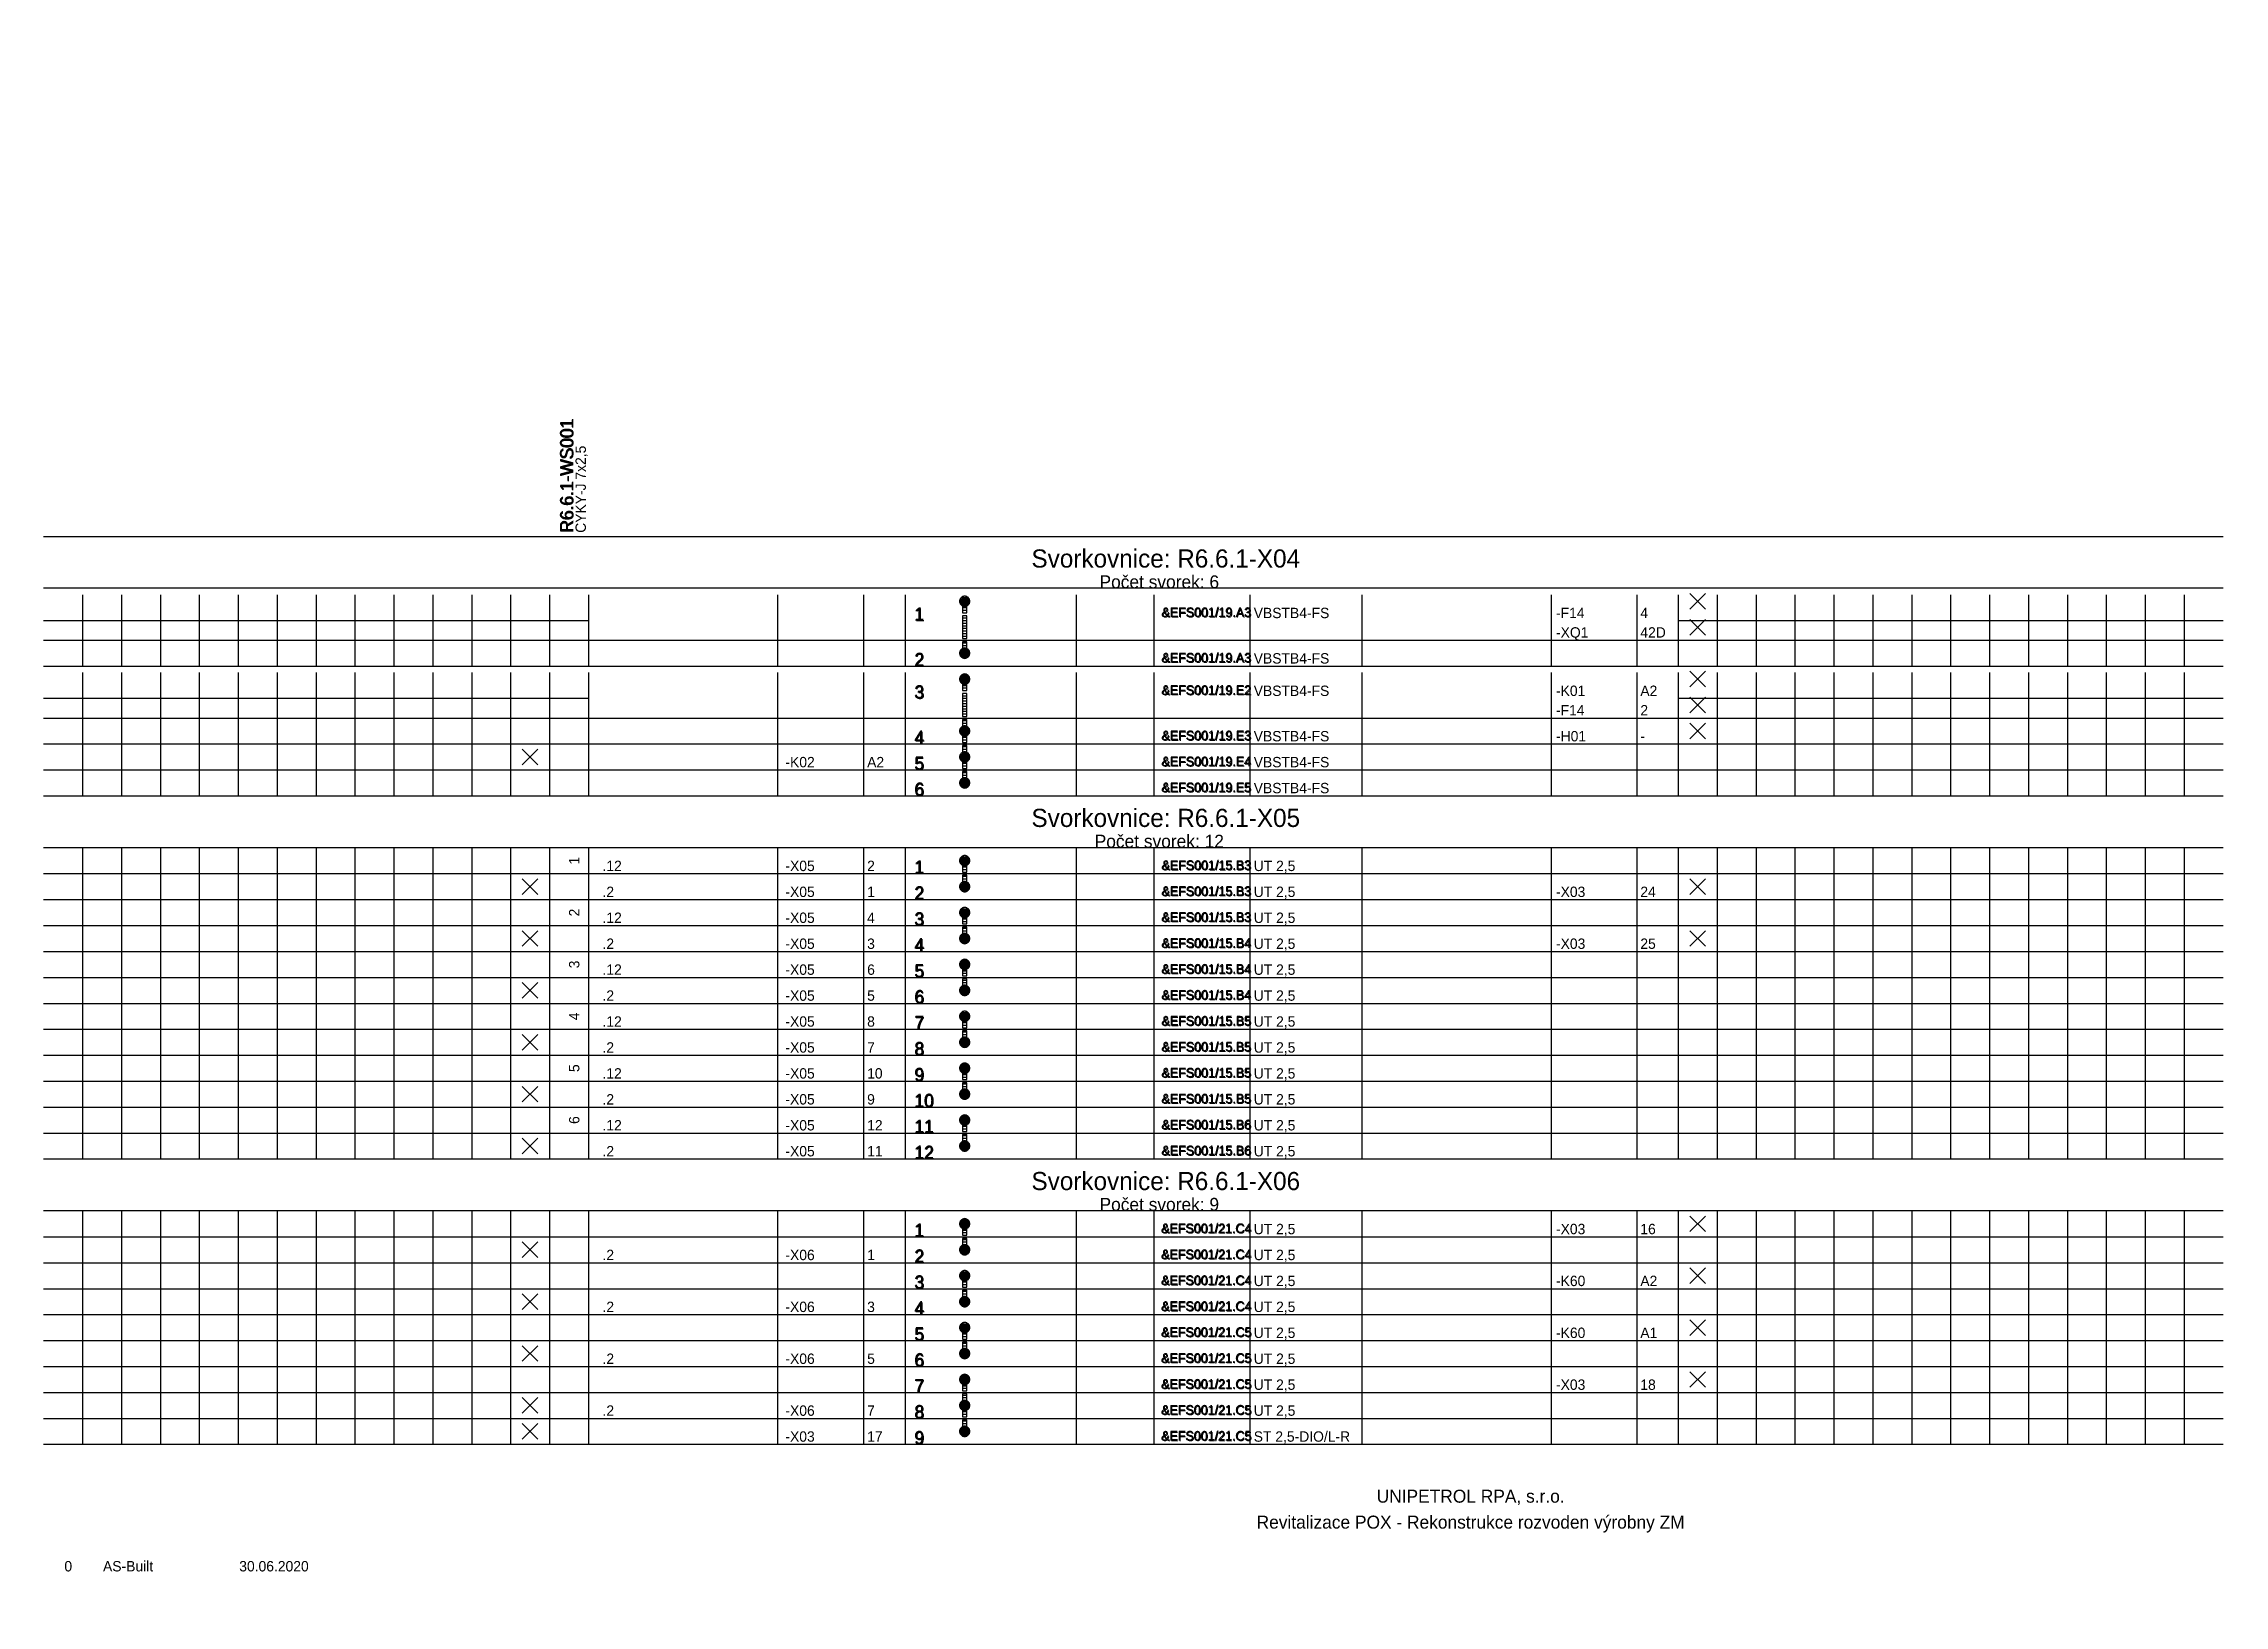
# Model space of a CAD drawing. Extents: x 0 to 420, y -1 to 300.
import ezdxf
from ezdxf.enums import TextEntityAlignment as Align

# ---------------------------------------------------------------- set-up
doc = ezdxf.new("R2010")
doc.units = 0
doc.header["$MEASUREMENT"] = 0
doc.linetypes.add('LTY1', pattern=[0])
for name, color, linetype in [('PEN1', 7, 'LTY1'), ('PEN2', 7, 'LTY1'), ('PEN4', 7, 'LTY1'), ('PEN5', 7, 'LTY1'), ('SYMBOL', 7, 'LTY1')]:
    doc.layers.add(name, color=color, linetype=linetype)
doc.styles.add('NORMSCHRIFT', font='normwin')

# ---------------------------------------------------------------- blocks, each defined once
blk = doc.blocks.new('_SS-BLOK-S')
at = {"layer": 'PEN5', "linetype": 'LTY1'}
for p, q in [((0, -5), (420, -5)), ((420, -15), (0, -15))]:
    blk.add_line(p, q, dxfattribs=at)
at = {"layer": 'PEN1', "style": 'NORMSCHRIFT', "flags": 8}
for tag in ['CODE_1', 'CODE_2', 'CODE_3', 'CODE_4']:
    blk.add_attdef(tag, text='', height=3.5, dxfattribs=at).set_placement((216.25, -11), align=Align.CENTER)
at = {"layer": 'PEN2', "style": 'NORMSCHRIFT', "flags": 8}
blk.add_attdef('CODE_307', text='', height=2.5, dxfattribs=at).set_placement((215, -15), align=Align.CENTER)
at = {"layer": 'PEN4', "style": 'NORMSCHRIFT', "flags": 9}
for tag in ['CODE_558', 'CODE_91']:
    blk.add_attdef(tag, (0, 0), '', height=3.5, dxfattribs=at)
blk = doc.blocks.new('_SS-VETN-S')
at = {"layer": 'PEN1', "linetype": 'LTY1'}
for p, q in [((7.5, 3.75), (7.5, -1.25)), ((15, 3.75), (15, -1.25)), ((22.5, 3.75), (22.5, -1.25)), ((30, 3.75), (30, -1.25)), ((37.5, 3.75), (37.5, -1.25)), ((45, 3.75), (45, -1.25)), ((52.5, 3.75), (52.5, -1.25)), ((60, 3.75), (60, -1.25)), ((67.5, 3.75), (67.5, -1.25)), ((75, 3.75), (75, -1.25)), ((82.5, 3.75), (82.5, -1.25)), ((90, 3.75), (90, -1.25)), ((97.5, 3.75), (97.5, -1.25)), ((141.5, -1.25), (141.5, 3.75)), ((158, 3.75), (158, -1.25)), ((199, 3.75), (199, -1.25)), ((214, -1.25), (214, 3.75)), ((232.5, -1.25), (232.5, 3.75)), ((290.5, 3.75), (290.5, -1.25)), ((307, 3.75), (307, -1.25)), ((322.5, 3.75), (322.5, -1.25)), ((330, 3.75), (330, -1.25)), ((337.5, 3.75), (337.5, -1.25)), ((345, 3.75), (345, -1.25)), ((352.5, 3.75), (352.5, -1.25)), ((360, 3.75), (360, -1.25)), ((367.5, 3.75), (367.5, -1.25)), ((375, 3.75), (375, -1.25)), ((382.5, 3.75), (382.5, -1.25)), ((390, 3.75), (390, -1.25)), ((390, 3.75), (390, -1.25)), ((397.5, 3.75), (397.5, -1.25)), ((405, 3.75), (405, -1.25)), ((412.5, 3.75), (412.5, -1.25)), ((105, -1.25), (0, -1.25)), ((420, -1.25), (315, -1.25))]:
    blk.add_line(p, q, dxfattribs=at)
at = {"layer": 'PEN5', "linetype": 'LTY1'}
for p, q in [((105, 3.75), (105, -1.25)), ((166, 3.75), (166, -1.25)), ((254, 3.75), (254, -1.25)), ((315, 3.75), (315, -1.25))]:
    blk.add_line(p, q, dxfattribs=at)
at = {"layer": 'PEN2', "style": 'NORMSCHRIFT', "flags": 8}
blk.add_attdef('CODE_21', (167.95, -1.35), '', height=2.5, dxfattribs=at)
at = {"layer": 'PEN4', "style": 'NORMSCHRIFT'}
for tag, p, height, flags in [('CODE_63', (0, 0), 3.5, 9), ('CODE_91', (0, 0), 3.5, 9), ('CODE_781', (0, 0), 3.5, 9), ('CODE_782', (0, 0), 3.5, 9), ('CODE_10003', (107.7, -0.75), 2, 8), ('CODE_10001', (107.7, -0.75), 2, 8), ('CODE_10002', (107.7, -0.75), 2, 8), ('CODE_10004', (142.95, -0.75), 2, 8), ('CODE_10021', (158.7, -0.75), 2, 8), ('CODE_41', (233.2, -0.75), 2, 8), ('CODE_11003', (255.95, -0.75), 2, 8), ('CODE_11001', (255.95, -0.75), 2, 8), ('CODE_11002', (255.95, -0.75), 2, 8), ('CODE_11004', (291.45, -0.75), 2, 8), ('CODE_11021', (307.7, -0.75), 2, 8)]:
    blk.add_attdef(tag, p, '', height=height, dxfattribs=dict(at, flags=flags))
at = {"layer": 'PEN4', "style": 'NORMSCHRIFT', "flags": 8}
blk.add_attdef('CODE_40', text='', height=2, dxfattribs=at).set_placement((198.1, -0.85), align=Align.RIGHT)
blk.add_attdef('CODE_10', text='', height=1.8, dxfattribs=at).set_placement((224.2, -0.65), align=Align.CENTER)
blk = doc.blocks.new('_SS-VETA-S')
at = {"layer": 'PEN1', "linetype": 'LTY1'}
for p, q in [((7.5, 5), (7.5, 0)), ((15, 5), (15, 0)), ((22.5, 5), (22.5, 0)), ((30, 5), (30, 0)), ((37.5, 5), (37.5, 0)), ((45, 5), (45, 0)), ((52.5, 5), (52.5, 0)), ((60, 5), (60, 0)), ((67.5, 5), (67.5, 0)), ((75, 5), (75, 0)), ((82.5, 5), (82.5, 0)), ((90, 5), (90, 0)), ((97.5, 5), (97.5, 0)), ((141.5, 0), (141.5, 5)), ((158, 5), (158, 0)), ((199, 5), (199, 0)), ((214, 0), (214, 5)), ((232.5, 0), (232.5, 5)), ((290.5, 5), (290.5, 0)), ((307, 5), (307, 0)), ((322.5, 5), (322.5, 0)), ((330, 5), (330, 0)), ((337.5, 5), (337.5, 0)), ((345, 5), (345, 0)), ((352.5, 5), (352.5, 0)), ((360, 5), (360, 0)), ((367.5, 5), (367.5, 0)), ((375, 5), (375, 0)), ((382.5, 5), (382.5, 0)), ((390, 5), (390, 0)), ((390, 5), (390, 0)), ((397.5, 5), (397.5, 0)), ((405, 5), (405, 0)), ((412.5, 5), (412.5, 0)), ((0, 0), (420, 0))]:
    blk.add_line(p, q, dxfattribs=at)
at = {"layer": 'PEN5', "linetype": 'LTY1'}
for p, q in [((105, 5), (105, 0)), ((166, 5), (166, 0)), ((254, 5), (254, 0)), ((315, 5), (315, 0))]:
    blk.add_line(p, q, dxfattribs=at)
at = {"layer": 'PEN2', "style": 'NORMSCHRIFT', "flags": 8}
blk.add_attdef('CODE_21', (167.95, -0.1), '', height=2.5, dxfattribs=at)
at = {"layer": 'PEN4', "style": 'NORMSCHRIFT'}
for tag, p, height, flags in [('CODE_63', (0, 0), 3.5, 9), ('CODE_91', (0, 0), 3.5, 9), ('CODE_781', (0, 0), 3.5, 9), ('CODE_782', (0, 0), 3.5, 9), ('CODE_10003', (107.7, 0.5), 2, 8), ('CODE_10001', (107.7, 0.5), 2, 8), ('CODE_10002', (107.7, 0.5), 2, 8), ('CODE_10004', (142.95, 0.5), 2, 8), ('CODE_10021', (158.7, 0.5), 2, 8), ('CODE_41', (233.2, 0.5), 2, 8), ('CODE_11003', (255.95, 0.5), 2, 8), ('CODE_11001', (255.95, 0.5), 2, 8), ('CODE_11002', (255.95, 0.5), 2, 8), ('CODE_11004', (291.45, 0.5), 2, 8), ('CODE_11021', (307.7, 0.5), 2, 8)]:
    blk.add_attdef(tag, p, '', height=height, dxfattribs=dict(at, flags=flags))
at = {"layer": 'PEN4', "style": 'NORMSCHRIFT', "flags": 8}
blk.add_attdef('CODE_45', text='', height=2, dxfattribs=at).set_placement((198.1, 0.4), align=Align.RIGHT)
blk.add_attdef('CODE_10', text='', height=1.8, dxfattribs=at).set_placement((224.2, 0.6), align=Align.CENTER)
blk = doc.blocks.new('_SS-MUST3-S')
at = {"layer": 'PEN1', "linetype": 'LTY1'}
for p, q in [((-0.975, 0.075), (-1, 0)), ((-1, 0), (-0.975, -0.075)), ((-1, 0), (1, 0)), ((-0.95, 0.25), (-0.975, 0.15)), ((-0.975, 0.15), (-0.975, 0.075)), ((-0.925, 0.325), (-0.95, 0.25)), ((-0.95, 0.25), (0.95, 0.25)), ((-0.9, 0.4), (-0.925, 0.325)), ((-0.85, 0.5), (-0.9, 0.4)), ((-0.8, 0.55), (-0.85, 0.5)), ((-0.85, 0.5), (0.85, 0.5)), ((-0.75, 0.625), (-0.8, 0.55)), ((-0.7, 0.7), (-0.75, 0.625)), ((-0.625, 0.75), (-0.7, 0.7)), ((-0.55, 0.8), (-0.625, 0.75)), ((-0.625, 0.75), (0.625, 0.75)), ((-0.5, 0.85), (-0.55, 0.8)), ((-0.4, 0.9), (-0.5, 0.85)), ((-0.325, 0.925), (-0.4, 0.9)), ((-0.4, 0), (-0.4, -2.2)), ((0.4, 0), (-0.4, 0)), ((-0.25, 0.95), (-0.325, 0.925)), ((-0.15, 0.975), (-0.25, 0.95)), ((-0.075, 0.975), (-0.15, 0.975)), ((0, 1), (-0.075, 0.975)), ((0.075, 0.975), (0, 1)), ((0.15, 0.975), (0.075, 0.975)), ((0.25, 0.95), (0.15, 0.975)), ((0.325, 0.925), (0.25, 0.95)), ((0.4, 0.9), (0.325, 0.925)), ((0.5, 0.85), (0.4, 0.9)), ((0.4, -2.2), (0.4, 0)), ((0.55, 0.8), (0.5, 0.85)), ((0.625, 0.75), (0.55, 0.8)), ((0.7, 0.7), (0.625, 0.75)), ((0.75, 0.625), (0.7, 0.7)), ((0.8, 0.55), (0.75, 0.625)), ((0.85, 0.5), (0.8, 0.55)), ((0.9, 0.4), (0.85, 0.5)), ((0.925, 0.325), (0.9, 0.4)), ((0.95, 0.25), (0.925, 0.325)), ((0.975, 0.15), (0.95, 0.25)), ((0.975, 0.075), (0.975, 0.15)), ((1, 0), (0.975, 0.075)), ((0.975, -0.075), (1, 0)), ((-0.975, -0.075), (-0.975, -0.15)), ((-0.975, -0.15), (-0.95, -0.25)), ((-0.95, -0.25), (-0.925, -0.325)), ((-0.95, -0.25), (0.95, -0.25)), ((-0.925, -0.325), (-0.9, -0.4)), ((-0.9, -0.4), (-0.85, -0.5)), ((-0.85, -0.5), (-0.8, -0.55)), ((-0.85, -0.5), (0.85, -0.5)), ((-0.8, -0.55), (-0.75, -0.625)), ((-0.75, -0.625), (-0.7, -0.7)), ((-0.7, -0.7), (-0.625, -0.75)), ((-0.625, -0.75), (-0.55, -0.8)), ((-0.625, -0.75), (0.625, -0.75)), ((-0.55, -0.8), (-0.5, -0.85)), ((-0.5, -0.85), (-0.4, -0.9)), ((-0.4, -0.2), (0.4, -0.2)), ((-0.4, -0.7), (0.4, -0.7)), ((-0.4, -0.9), (-0.325, -0.925)), ((-0.4, -1.2), (0.4, -1.2)), ((-0.4, -1.7), (0.4, -1.7)), ((-0.4, -2.2), (0.4, -2.2)), ((-0.4, -2.2), (0.4, -2.2)), ((-0.325, -0.925), (-0.25, -0.95)), ((-0.25, -0.95), (-0.15, -0.975)), ((-0.15, -0.975), (-0.075, -0.975)), ((-0.075, -0.975), (0, -1)), ((0, -1), (0.075, -0.975)), ((0.075, -0.975), (0.15, -0.975)), ((0.15, -0.975), (0.25, -0.95)), ((0.25, -0.95), (0.325, -0.925)), ((0.325, -0.925), (0.4, -0.9)), ((0.4, -0.9), (0.5, -0.85)), ((0.5, -0.85), (0.55, -0.8)), ((0.55, -0.8), (0.625, -0.75)), ((0.625, -0.75), (0.7, -0.7)), ((0.7, -0.7), (0.75, -0.625)), ((0.75, -0.625), (0.8, -0.55)), ((0.8, -0.55), (0.85, -0.5)), ((0.85, -0.5), (0.9, -0.4)), ((0.9, -0.4), (0.925, -0.325)), ((0.925, -0.325), (0.95, -0.25)), ((0.95, -0.25), (0.975, -0.15)), ((0.975, -0.15), (0.975, -0.075))]:
    blk.add_line(p, q, dxfattribs=at)
blk = doc.blocks.new('_SS-MUST2-S')
at = {"layer": 'PEN1', "linetype": 'LTY1'}
for p, q in [((-0.4, 2.2), (-0.4, -2.2)), ((0.4, 2.2), (-0.4, 2.2)), ((-0.4, 1.8), (0.4, 1.8)), ((-0.4, 1.3), (0.4, 1.3)), ((-0.4, 0.8), (0.4, 0.8)), ((-0.4, 0.3), (0.4, 0.3)), ((0.4, -2.2), (0.4, 2.2)), ((-0.4, -0.2), (0.4, -0.2)), ((-0.4, -0.7), (0.4, -0.7)), ((-0.4, -1.2), (0.4, -1.2)), ((-0.4, -1.7), (0.4, -1.7)), ((-0.4, -2.2), (0.4, -2.2)), ((-0.4, -2.2), (0.4, -2.2))]:
    blk.add_line(p, q, dxfattribs=at)
blk = doc.blocks.new('_SS-MUST1-S')
at = {"layer": 'PEN1', "linetype": 'LTY1'}
for p, q in [((-0.975, 0.075), (-1, 0)), ((-1, 0), (-0.975, -0.075)), ((-1, 0), (1, 0)), ((-0.95, 0.25), (-0.975, 0.15)), ((-0.975, 0.15), (-0.975, 0.075)), ((-0.925, 0.325), (-0.95, 0.25)), ((-0.95, 0.25), (0.95, 0.25)), ((-0.9, 0.4), (-0.925, 0.325)), ((-0.85, 0.5), (-0.9, 0.4)), ((-0.8, 0.55), (-0.85, 0.5)), ((-0.85, 0.5), (0.85, 0.5)), ((-0.75, 0.625), (-0.8, 0.55)), ((-0.7, 0.7), (-0.75, 0.625)), ((-0.625, 0.75), (-0.7, 0.7)), ((-0.55, 0.8), (-0.625, 0.75)), ((-0.625, 0.75), (0.625, 0.75)), ((-0.5, 0.85), (-0.55, 0.8)), ((-0.4, 0.9), (-0.5, 0.85)), ((-0.4, 2.2), (-0.4, 0)), ((0.4, 2.2), (-0.4, 2.2)), ((-0.4, 2), (0.4, 2)), ((-0.4, 1.5), (0.4, 1.5)), ((-0.4, 1), (0.4, 1)), ((-0.325, 0.925), (-0.4, 0.9)), ((-0.4, 0.5), (0.4, 0.5)), ((-0.4, 0), (0.4, 0)), ((-0.4, 0), (0.4, 0)), ((-0.25, 0.95), (-0.325, 0.925)), ((-0.15, 0.975), (-0.25, 0.95)), ((-0.075, 0.975), (-0.15, 0.975)), ((0, 1), (-0.075, 0.975)), ((0.075, 0.975), (0, 1)), ((0.15, 0.975), (0.075, 0.975)), ((0.25, 0.95), (0.15, 0.975)), ((0.325, 0.925), (0.25, 0.95)), ((0.4, 0.9), (0.325, 0.925)), ((0.4, 0), (0.4, 2.2)), ((0.5, 0.85), (0.4, 0.9)), ((0.55, 0.8), (0.5, 0.85)), ((0.625, 0.75), (0.55, 0.8)), ((0.7, 0.7), (0.625, 0.75)), ((0.75, 0.625), (0.7, 0.7)), ((0.8, 0.55), (0.75, 0.625)), ((0.85, 0.5), (0.8, 0.55)), ((0.9, 0.4), (0.85, 0.5)), ((0.925, 0.325), (0.9, 0.4)), ((0.95, 0.25), (0.925, 0.325)), ((0.975, 0.15), (0.95, 0.25)), ((0.975, 0.075), (0.975, 0.15)), ((1, 0), (0.975, 0.075)), ((0.975, -0.075), (1, 0)), ((-0.975, -0.075), (-0.975, -0.15)), ((-0.975, -0.15), (-0.95, -0.25)), ((-0.95, -0.25), (-0.925, -0.325)), ((-0.95, -0.25), (0.95, -0.25)), ((-0.925, -0.325), (-0.9, -0.4)), ((-0.9, -0.4), (-0.85, -0.5)), ((-0.85, -0.5), (-0.8, -0.55)), ((-0.85, -0.5), (0.85, -0.5)), ((-0.8, -0.55), (-0.75, -0.625)), ((-0.75, -0.625), (-0.7, -0.7)), ((-0.7, -0.7), (-0.625, -0.75)), ((-0.625, -0.75), (-0.55, -0.8)), ((-0.625, -0.75), (0.625, -0.75)), ((-0.55, -0.8), (-0.5, -0.85)), ((-0.5, -0.85), (-0.4, -0.9)), ((-0.4, -0.9), (-0.325, -0.925)), ((-0.325, -0.925), (-0.25, -0.95)), ((-0.25, -0.95), (-0.15, -0.975)), ((-0.15, -0.975), (-0.075, -0.975)), ((-0.075, -0.975), (0, -1)), ((0, -1), (0.075, -0.975)), ((0.075, -0.975), (0.15, -0.975)), ((0.15, -0.975), (0.25, -0.95)), ((0.25, -0.95), (0.325, -0.925)), ((0.325, -0.925), (0.4, -0.9)), ((0.4, -0.9), (0.5, -0.85)), ((0.5, -0.85), (0.55, -0.8)), ((0.55, -0.8), (0.625, -0.75)), ((0.625, -0.75), (0.7, -0.7)), ((0.7, -0.7), (0.75, -0.625)), ((0.75, -0.625), (0.8, -0.55)), ((0.8, -0.55), (0.85, -0.5)), ((0.85, -0.5), (0.9, -0.4)), ((0.9, -0.4), (0.925, -0.325)), ((0.925, -0.325), (0.95, -0.25)), ((0.95, -0.25), (0.975, -0.15)), ((0.975, -0.15), (0.975, -0.075))]:
    blk.add_line(p, q, dxfattribs=at)
blk = doc.blocks.new('_SS-NEOZN-S')
at = {"layer": 'PEN2', "linetype": 'LTY1'}
for p, q in [((-4, 1), (-1, 4)), ((-4, 4), (-1, 1))]:
    blk.add_line(p, q, dxfattribs=at)
blk = doc.blocks.new('_SS-OZN-S')
at = {"layer": 'PEN4', "style": 'NORMSCHRIFT', "flags": 8}
blk.add_attdef('CODE_362', text='', height=2, rotation=90, dxfattribs=at).set_placement((-0.5, 2.5), align=Align.CENTER)
blk = doc.blocks.new('_SS-KAB-S')
at = {"layer": 'PEN2', "style": 'NORMSCHRIFT', "flags": 8}
blk.add_attdef('CODE_365', (-2.9, -9.35), '', height=2.5, rotation=90, dxfattribs=at)
at = {"layer": 'PEN4', "style": 'NORMSCHRIFT', "flags": 8}
blk.add_attdef('CODE_1003', (-0.5, -9.3), '', height=2, rotation=90, dxfattribs=at)
at = {"layer": 'PEN4', "style": 'NORMSCHRIFT', "flags": 9}
for tag in ['CODE_367', 'CODE_372', 'CODE_373']:
    blk.add_attdef(tag, (0, 0), '', height=3.5, dxfattribs=at)
blk = doc.blocks.new('_9-REV')
at = {"layer": 'PEN4', "style": 'NORMSCHRIFT', "flags": 8}
blk.add_attdef('CODE_12778', text='', height=2, dxfattribs=at).set_placement((-0.25, 0.5), align=Align.CENTER)
at = {"layer": 'PEN4', "style": 'NORMSCHRIFT'}
for tag, p, height, flags in [('CODE_5902', (0, 0), 3.5, 9), ('CODE_12783', (6.45, 0.5), 2, 8), ('CODE_12782', (32.7, 0.5), 2, 8)]:
    blk.add_attdef(tag, p, '', height=height, dxfattribs=dict(at, flags=flags))

msp = doc.modelspace()

# ---------------------------------------------------------------- block references
at = {"layer": 'SYMBOL'}
for name, p, values in [('_SS-KAB-S', (105, 215), {'CODE_365': 'R6.6.1-WS001', 'CODE_1003': 'CYKY-J 7x2,5'}), ('_SS-VETN-S', (0, 190), {'CODE_21': '1', 'CODE_10': '&EFS001/19.A3', 'CODE_11004': '-F14', 'CODE_11021': '4', 'CODE_41': 'VBSTB4-FS'}), ('_SS-VETA-S', (0, 185), {'CODE_11004': '-XQ1', 'CODE_11021': '42D'}), ('_SS-VETA-S', (0, 180), {'CODE_21': '2', 'CODE_10': '&EFS001/19.A3', 'CODE_41': 'VBSTB4-FS'}), ('_SS-VETN-S', (0, 175), {'CODE_21': '3', 'CODE_10': '&EFS001/19.E2', 'CODE_11004': '-K01', 'CODE_11021': 'A2', 'CODE_41': 'VBSTB4-FS'}), ('_SS-VETA-S', (0, 170), {'CODE_11004': '-F14', 'CODE_11021': '2'}), ('_SS-VETA-S', (0, 165), {'CODE_21': '4', 'CODE_10': '&EFS001/19.E3', 'CODE_11004': '-H01', 'CODE_11021': '-', 'CODE_41': 'VBSTB4-FS'}), ('_SS-VETA-S', (0, 160), {'CODE_21': '5', 'CODE_10': '&EFS001/19.E4', 'CODE_10004': '-K02', 'CODE_10021': 'A2', 'CODE_41': 'VBSTB4-FS'}), ('_SS-VETA-S', (0, 155), {'CODE_21': '6', 'CODE_10': '&EFS001/19.E5', 'CODE_41': 'VBSTB4-FS'}), ('_SS-VETA-S', (0, 140), {'CODE_21': '1', 'CODE_10': '&EFS001/15.B3', 'CODE_10004': '-X05', 'CODE_10021': '2', 'CODE_41': 'UT 2,5'}), ('_SS-OZN-S', (103.75, 140), {'CODE_362': '1'}), ('_SS-VETA-S', (0, 135), {'CODE_21': '2', 'CODE_10': '&EFS001/15.B3', 'CODE_10004': '-X05', 'CODE_10021': '1', 'CODE_11004': '-X03', 'CODE_11021': '24', 'CODE_41': 'UT 2,5'}), ('_SS-VETA-S', (0, 130), {'CODE_21': '3', 'CODE_10': '&EFS001/15.B3', 'CODE_10004': '-X05', 'CODE_10021': '4', 'CODE_41': 'UT 2,5'}), ('_SS-OZN-S', (103.75, 130), {'CODE_362': '2'}), ('_SS-VETA-S', (0, 125), {'CODE_21': '4', 'CODE_10': '&EFS001/15.B4', 'CODE_10004': '-X05', 'CODE_10021': '3', 'CODE_11004': '-X03', 'CODE_11021': '25', 'CODE_41': 'UT 2,5'}), ('_SS-VETA-S', (0, 120), {'CODE_21': '5', 'CODE_10': '&EFS001/15.B4', 'CODE_10004': '-X05', 'CODE_10021': '6', 'CODE_41': 'UT 2,5'}), ('_SS-OZN-S', (103.75, 120), {'CODE_362': '3'}), ('_SS-VETA-S', (0, 115), {'CODE_21': '6', 'CODE_10': '&EFS001/15.B4', 'CODE_10004': '-X05', 'CODE_10021': '5', 'CODE_41': 'UT 2,5'}), ('_SS-VETA-S', (0, 110), {'CODE_21': '7', 'CODE_10': '&EFS001/15.B5', 'CODE_10004': '-X05', 'CODE_10021': '8', 'CODE_41': 'UT 2,5'}), ('_SS-VETA-S', (0, 105), {'CODE_21': '8', 'CODE_10': '&EFS001/15.B5', 'CODE_10004': '-X05', 'CODE_10021': '7', 'CODE_41': 'UT 2,5'}), ('_SS-OZN-S', (103.75, 110), {'CODE_362': '4'}), ('_SS-VETA-S', (0, 100), {'CODE_21': '9', 'CODE_10': '&EFS001/15.B5', 'CODE_10004': '-X05', 'CODE_10021': '10', 'CODE_41': 'UT 2,5'}), ('_SS-OZN-S', (103.75, 100), {'CODE_362': '5'}), ('_SS-VETA-S', (0, 95), {'CODE_21': '10', 'CODE_10': '&EFS001/15.B5', 'CODE_10004': '-X05', 'CODE_10021': '9', 'CODE_41': 'UT 2,5'}), ('_SS-VETA-S', (0, 90), {'CODE_21': '11', 'CODE_10': '&EFS001/15.B6', 'CODE_10004': '-X05', 'CODE_10021': '12', 'CODE_41': 'UT 2,5'}), ('_SS-OZN-S', (103.75, 90), {'CODE_362': '6'}), ('_SS-VETA-S', (0, 85), {'CODE_21': '12', 'CODE_10': '&EFS001/15.B6', 'CODE_10004': '-X05', 'CODE_10021': '11', 'CODE_41': 'UT 2,5'}), ('_SS-VETA-S', (0, 70), {'CODE_21': '1', 'CODE_10': '&EFS001/21.C4', 'CODE_11004': '-X03', 'CODE_11021': '16', 'CODE_41': 'UT 2,5'}), ('_SS-VETA-S', (0, 65), {'CODE_21': '2', 'CODE_10': '&EFS001/21.C4', 'CODE_10004': '-X06', 'CODE_10021': '1', 'CODE_41': 'UT 2,5'}), ('_SS-VETA-S', (0, 60), {'CODE_21': '3', 'CODE_10': '&EFS001/21.C4', 'CODE_11004': '-K60', 'CODE_11021': 'A2', 'CODE_41': 'UT 2,5'}), ('_SS-VETA-S', (0, 55), {'CODE_21': '4', 'CODE_10': '&EFS001/21.C4', 'CODE_10004': '-X06', 'CODE_10021': '3', 'CODE_41': 'UT 2,5'}), ('_SS-VETA-S', (0, 50), {'CODE_21': '5', 'CODE_10': '&EFS001/21.C5', 'CODE_11004': '-K60', 'CODE_11021': 'A1', 'CODE_41': 'UT 2,5'}), ('_SS-VETA-S', (0, 45), {'CODE_21': '6', 'CODE_10': '&EFS001/21.C5', 'CODE_10004': '-X06', 'CODE_10021': '5', 'CODE_41': 'UT 2,5'}), ('_SS-VETA-S', (0, 40), {'CODE_21': '7', 'CODE_10': '&EFS001/21.C5', 'CODE_11004': '-X03', 'CODE_11021': '18', 'CODE_41': 'UT 2,5'}), ('_SS-VETA-S', (0, 35), {'CODE_21': '8', 'CODE_10': '&EFS001/21.C5', 'CODE_10004': '-X06', 'CODE_10021': '7', 'CODE_41': 'UT 2,5'}), ('_SS-VETA-S', (0, 30), {'CODE_21': '9', 'CODE_10': '&EFS001/21.C5', 'CODE_10004': '-X03', 'CODE_10021': '17', 'CODE_41': 'ST 2,5-DIO/L-R'}), ('_9-REV', (5, 5), {'CODE_12778': '0', 'CODE_12783': 'AS-Built', 'CODE_12782': '30.06.2020'})]:
    msp.add_blockref(name, p, dxfattribs=at).add_auto_attribs(values)
for name, p in [('_SS-BLOK-S', (0, 210)), ('_SS-MUST3-S', (177.5, 192.5)), ('_SS-NEOZN-S', (321.25, 190)), ('_SS-MUST2-S', (177.5, 187.5)), ('_SS-NEOZN-S', (321.25, 185)), ('_SS-MUST1-S', (177.5, 182.5)), ('_SS-MUST3-S', (177.5, 177.5)), ('_SS-NEOZN-S', (321.25, 175)), ('_SS-MUST2-S', (177.5, 172.5)), ('_SS-NEOZN-S', (321.25, 170)), ('_SS-MUST1-S', (177.5, 167.5)), ('_SS-MUST3-S', (177.5, 167.5)), ('_SS-NEOZN-S', (321.25, 165)), ('_SS-NEOZN-S', (96.25, 160)), ('_SS-MUST1-S', (177.5, 162.5)), ('_SS-MUST3-S', (177.5, 162.5)), ('_SS-MUST1-S', (177.5, 157.5)), ('_SS-BLOK-S', (0, 160)), ('_SS-MUST3-S', (177.5, 142.5)), ('_SS-NEOZN-S', (96.25, 135)), ('_SS-MUST1-S', (177.5, 137.5)), ('_SS-NEOZN-S', (321.25, 135)), ('_SS-MUST3-S', (177.5, 132.5)), ('_SS-NEOZN-S', (96.25, 125)), ('_SS-MUST1-S', (177.5, 127.5)), ('_SS-NEOZN-S', (321.25, 125)), ('_SS-MUST3-S', (177.5, 122.5)), ('_SS-NEOZN-S', (96.25, 115)), ('_SS-MUST1-S', (177.5, 117.5)), ('_SS-MUST3-S', (177.5, 112.5)), ('_SS-MUST1-S', (177.5, 107.5)), ('_SS-NEOZN-S', (96.25, 105)), ('_SS-MUST3-S', (177.5, 102.5)), ('_SS-NEOZN-S', (96.25, 95)), ('_SS-MUST1-S', (177.5, 97.5)), ('_SS-MUST3-S', (177.5, 92.5)), ('_SS-NEOZN-S', (96.25, 85)), ('_SS-MUST1-S', (177.5, 87.5)), ('_SS-BLOK-S', (0, 90)), ('_SS-MUST3-S', (177.5, 72.5)), ('_SS-NEOZN-S', (321.25, 70)), ('_SS-NEOZN-S', (96.25, 65)), ('_SS-MUST1-S', (177.5, 67.5)), ('_SS-MUST3-S', (177.5, 62.5)), ('_SS-NEOZN-S', (321.25, 60)), ('_SS-NEOZN-S', (96.25, 55)), ('_SS-MUST1-S', (177.5, 57.5)), ('_SS-MUST3-S', (177.5, 52.5)), ('_SS-NEOZN-S', (321.25, 50)), ('_SS-NEOZN-S', (96.25, 45)), ('_SS-MUST1-S', (177.5, 47.5)), ('_SS-MUST3-S', (177.5, 42.5)), ('_SS-NEOZN-S', (321.25, 40)), ('_SS-NEOZN-S', (96.25, 35)), ('_SS-MUST1-S', (177.5, 37.5)), ('_SS-MUST3-S', (177.5, 37.5)), ('_SS-NEOZN-S', (96.25, 30)), ('_SS-MUST1-S', (177.5, 32.5))]:
    msp.add_blockref(name, p, dxfattribs=at)

# ---------------------------------------------------------------- texts
at = {"layer": 'PEN1', "style": 'NORMSCHRIFT'}
for s, p in [('Svorkovnice: R6.6.1-X04', (216.25, 199)), ('Svorkovnice: R6.6.1-X05', (216.25, 149)), ('Svorkovnice: R6.6.1-X06', (216.25, 79))]:
    msp.add_text(s, height=3.5, dxfattribs=at).set_placement(p, align=Align.CENTER)
at = {"layer": 'PEN2', "style": 'NORMSCHRIFT'}
for p in [(102, 205.75), (102.1, 205.85)]:
    msp.add_text('R6.6.1-WS001', height=2.5, rotation=90, dxfattribs=at).set_placement(p)
for s, p in [('Počet svorek: 6', (215, 195)), ('Počet svorek: 12', (215, 145)), ('Počet svorek: 9', (215, 75)), ('UNIPETROL RPA, s.r.o.', (275, 18.75)), ('Revitalizace POX - Rekonstrukce rozvoden výrobny ZM', (275, 13.75))]:
    msp.add_text(s, height=2.5, dxfattribs=at).set_placement(p, align=Align.CENTER)
for s, p in [('1', (167.75, 188.75)), ('1', (167.85, 188.85)), ('2', (167.75, 180)), ('2', (167.85, 180.1)), ('3', (167.75, 173.75)), ('3', (167.85, 173.85)), ('4', (167.75, 165)), ('4', (167.85, 165.1)), ('5', (167.75, 160)), ('5', (167.85, 160.1)), ('6', (167.75, 155)), ('6', (167.85, 155.1)), ('1', (167.75, 140)), ('1', (167.85, 140.1)), ('2', (167.75, 135)), ('2', (167.85, 135.1)), ('3', (167.75, 130)), ('3', (167.85, 130.1)), ('4', (167.75, 125)), ('4', (167.85, 125.1)), ('5', (167.75, 120)), ('5', (167.85, 120.1)), ('6', (167.75, 115)), ('6', (167.85, 115.1)), ('7', (167.75, 110)), ('7', (167.85, 110.1)), ('8', (167.75, 105)), ('8', (167.85, 105.1)), ('9', (167.75, 100)), ('9', (167.85, 100.1)), ('10', (167.75, 95)), ('10', (167.85, 95.1)), ('11', (167.75, 90)), ('11', (167.85, 90.1)), ('12', (167.75, 85)), ('12', (167.85, 85.1)), ('1', (167.75, 70)), ('1', (167.85, 70.1)), ('2', (167.75, 65)), ('2', (167.85, 65.1)), ('3', (167.75, 60)), ('3', (167.85, 60.1)), ('4', (167.75, 55)), ('4', (167.85, 55.1)), ('5', (167.75, 50)), ('5', (167.85, 50.1)), ('6', (167.75, 45)), ('6', (167.85, 45.1)), ('7', (167.75, 40)), ('7', (167.85, 40.1)), ('8', (167.75, 35)), ('8', (167.85, 35.1)), ('9', (167.75, 30)), ('9', (167.85, 30.1))]:
    msp.add_text(s, height=2.5, dxfattribs=at).set_placement(p)
at = {"layer": 'PEN4', "style": 'NORMSCHRIFT'}
for s, p in [('&EFS001/19.A3', (224, 189.45)), ('&EFS001/19.A3', (224.1, 189.55)), ('&EFS001/19.A3', (224, 180.7)), ('&EFS001/19.A3', (224.1, 180.8)), ('&EFS001/19.E2', (224, 174.45)), ('&EFS001/19.E2', (224.1, 174.55)), ('&EFS001/19.E3', (224, 165.7)), ('&EFS001/19.E3', (224.1, 165.8)), ('&EFS001/19.E4', (224, 160.7)), ('&EFS001/19.E4', (224.1, 160.8)), ('&EFS001/19.E5', (224, 155.7)), ('&EFS001/19.E5', (224.1, 155.8)), ('&EFS001/15.B3', (224, 140.7)), ('&EFS001/15.B3', (224.1, 140.8)), ('&EFS001/15.B3', (224, 135.7)), ('&EFS001/15.B3', (224.1, 135.8)), ('&EFS001/15.B3', (224, 130.7)), ('&EFS001/15.B3', (224.1, 130.8)), ('&EFS001/15.B4', (224, 125.7)), ('&EFS001/15.B4', (224.1, 125.8)), ('&EFS001/15.B4', (224, 120.7)), ('&EFS001/15.B4', (224.1, 120.8)), ('&EFS001/15.B4', (224.1, 115.8)), ('&EFS001/15.B4', (224, 115.7)), ('&EFS001/15.B5', (224, 110.7)), ('&EFS001/15.B5', (224.1, 110.8)), ('&EFS001/15.B5', (224, 105.7)), ('&EFS001/15.B5', (224.1, 105.8)), ('&EFS001/15.B5', (224, 100.7)), ('&EFS001/15.B5', (224.1, 100.8)), ('&EFS001/15.B5', (224, 95.7)), ('&EFS001/15.B5', (224.1, 95.8)), ('&EFS001/15.B6', (224, 90.7)), ('&EFS001/15.B6', (224.1, 90.8)), ('&EFS001/15.B6', (224, 85.7)), ('&EFS001/15.B6', (224.1, 85.8)), ('&EFS001/21.C4', (224, 70.7)), ('&EFS001/21.C4', (224.1, 70.8)), ('&EFS001/21.C4', (224, 65.7)), ('&EFS001/21.C4', (224.1, 65.8)), ('&EFS001/21.C4', (224, 60.7)), ('&EFS001/21.C4', (224.1, 60.8)), ('&EFS001/21.C4', (224, 55.7)), ('&EFS001/21.C4', (224.1, 55.8)), ('&EFS001/21.C5', (224, 50.7)), ('&EFS001/21.C5', (224.1, 50.8)), ('&EFS001/21.C5', (224, 45.7)), ('&EFS001/21.C5', (224.1, 45.8)), ('&EFS001/21.C5', (224, 40.7)), ('&EFS001/21.C5', (224.1, 40.8)), ('&EFS001/21.C5', (224, 35.7)), ('&EFS001/21.C5', (224.1, 35.8)), ('&EFS001/21.C5', (224, 30.7)), ('&EFS001/21.C5', (224.1, 30.8))]:
    msp.add_text(s, height=1.8, dxfattribs=at).set_placement(p, align=Align.CENTER)
for s, p in [('.12', (107.7, 140.5)), ('.2', (107.7, 135.5)), ('.12', (107.7, 130.5)), ('.2', (107.7, 125.5)), ('.12', (107.7, 120.5)), ('.2', (107.7, 115.5)), ('.12', (107.7, 110.5)), ('.2', (107.7, 105.5)), ('.12', (107.7, 100.5)), ('.2', (107.7, 95.5)), ('.12', (107.7, 90.5)), ('.2', (107.7, 85.5)), ('.2', (107.7, 65.5)), ('.2', (107.7, 55.5)), ('.2', (107.7, 45.5)), ('.2', (107.7, 35.5))]:
    msp.add_text(s, height=2, dxfattribs=at).set_placement(p)

doc.saveas('drawing.dxf')
